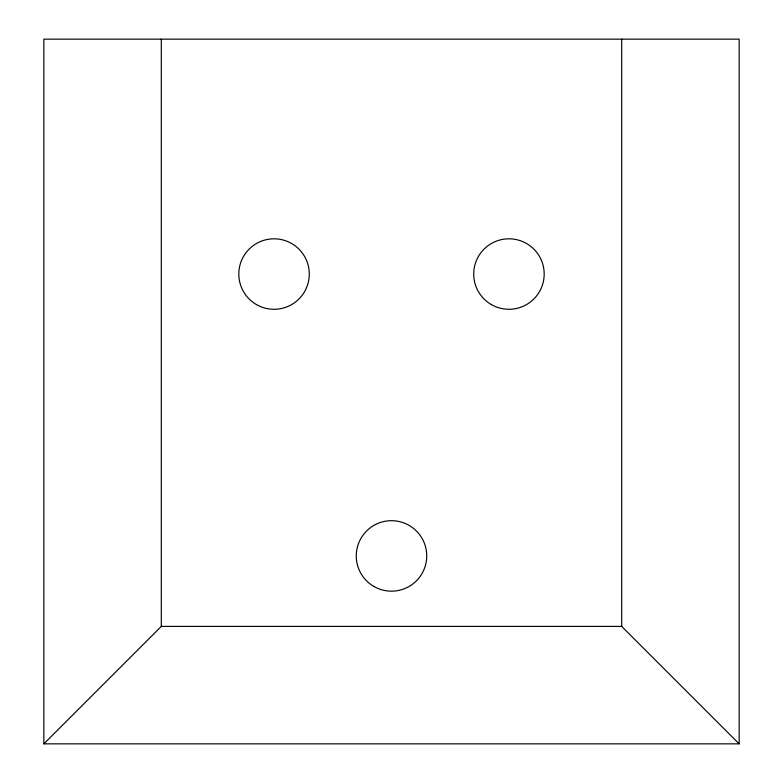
<?xml version="1.0" encoding="UTF-8"?>
<svg xmlns="http://www.w3.org/2000/svg" width="783" height="783" viewBox="0 0 783 783"><rect width="100%" height="100%" fill="white"/><g stroke="black" fill="none" stroke-linecap="round" stroke-linejoin="round"><path stroke-width="1.17" d="M43.848 743.85L43.848 39.15L739.152 39.15L739.152 743.85L43.848 743.85L161.298 626.4L161.298 39.15M161.298 626.4L621.702 626.4L739.152 743.85M621.702 39.15L621.702 626.4M491.332 304.567A35.235 35.235 0 0 0 544.185 274.05A35.235 35.235 0 0 0 491.332 243.533A35.235 35.235 0 0 0 491.332 304.567M256.433 304.567A35.235 35.235 0 0 0 309.285 274.05A35.235 35.235 0 0 0 256.433 243.533A35.235 35.235 0 0 0 256.433 304.567M373.882 586.447A35.235 35.235 0 0 0 426.735 555.93A35.235 35.235 0 0 0 373.882 525.413A35.235 35.235 0 0 0 373.882 586.447"/></g></svg>
